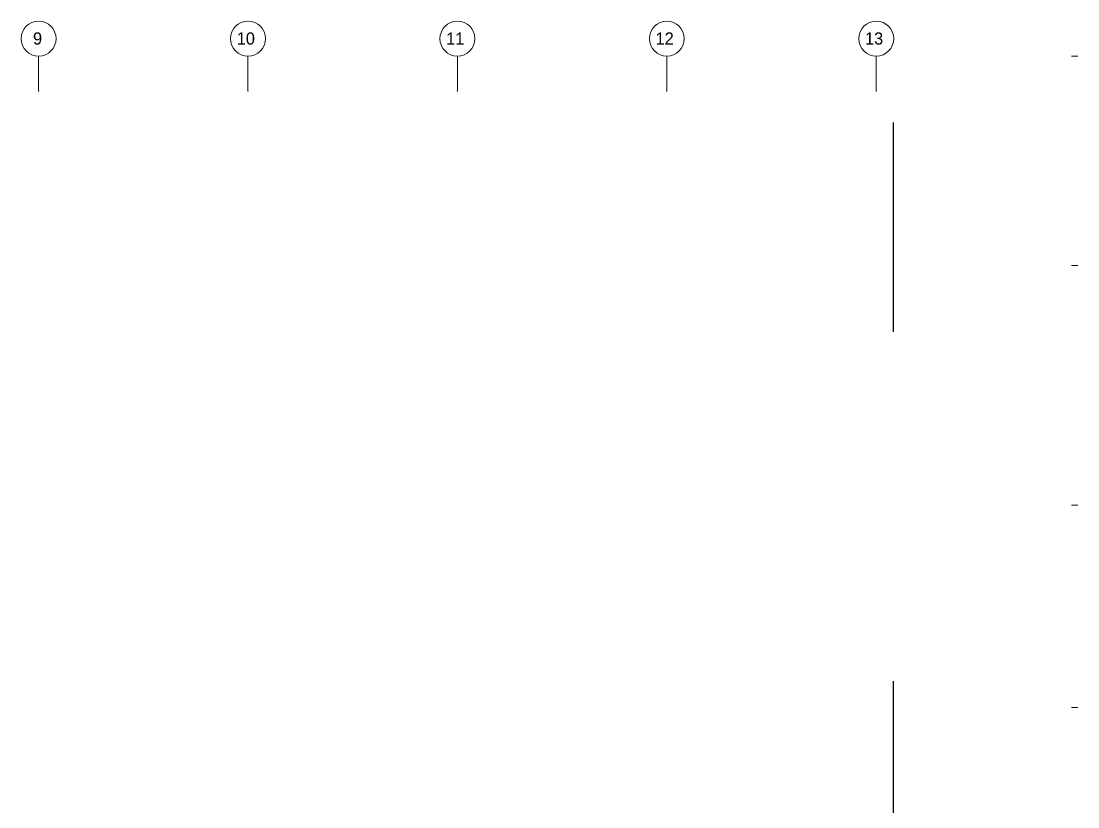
# Model space of a CAD drawing. Header units: metres. Extents: x -3.3 to 35.9, y -7 to 21.5.
# Drawn here: x 20.75 to 35.89, y 10.25 to 21.5 of the extents above; entities that cross this region are included whole.
import ezdxf

# ---------------------------------------------------------------- set-up
doc = ezdxf.new("R2010")
doc.units = ezdxf.units.M
doc.header["$MEASUREMENT"] = 0
doc.linetypes.add('Grenzlinie', pattern=[0.008, 0.003, -0.005])
doc.linetypes.add('Raster', pattern=[0.004, 0.002, -0.001, 0, -0.001])
for name, color, linetype in [('D_Schnitt D RB_1_000 Achsraster', 7, 'Continuous'), ('D_Schnitt D RB_1_310 Dachkonstruktion massiv', 7, 'Continuous'), ('D_Schnitt D RB_1_Neubau_840 Baulinien', 7, 'Continuous')]:
    doc.layers.add(name, color=color, linetype=linetype)
doc.styles.add('ERSTELLTER_STIL_1', font='')
doc.styles.get('ERSTELLTER_STIL_1').set_extended_font_data('Eurostile')

msp = doc.modelspace()

# ---------------------------------------------------------------- linework, layer by layer
at = {"layer": 'D_Schnitt D RB_1_000 Achsraster', "color": 5, "linetype": 'Raster', "lineweight": 0, "ltscale": 1000}
for p, q in [((21, 20.5), (21, 21)), ((24, 20.5), (24, 21)), ((27, 20.5), (27, 21)), ((30, 20.5), (30, 21)), ((33, 20.5), (33, 21))]:
    msp.add_line(p, q, dxfattribs=at)
at = {"layer": 'D_Schnitt D RB_1_000 Achsraster', "color": 5, "linetype": 'Continuous', "lineweight": 0, "ltscale": 1000}
for centre in [(21, 21.25), (24, 21.25), (27, 21.25), (30, 21.25), (33, 21.25)]:
    msp.add_circle(centre, 0.25, dxfattribs=at)
at = {"layer": 'D_Schnitt D RB_1_000 Achsraster', "color": 5, "linetype": 'Raster', "lineweight": 0, "ltscale": 1000}
for p in [(21, 20.5), (21, 20.5), (24, 20.5), (24, 20.5), (27, 20.5), (27, 20.5), (30, 20.5), (30, 20.5), (33, 20.5), (33, 20.5)]:
    msp.add_point(p, dxfattribs=at)
at = {"layer": 'D_Schnitt D RB_1_310 Dachkonstruktion massiv', "color": 7, "linetype": 'Continuous', "lineweight": 13, "ltscale": 1000}
for p, q in [((35.795, 21), (35.888, 21)), ((35.795, 18), (35.888, 18)), ((35.795, 14.57), (35.888, 14.57)), ((35.795, 11.67), (35.888, 11.67))]:
    msp.add_line(p, q, dxfattribs=at)
at = {"layer": 'D_Schnitt D RB_1_Neubau_840 Baulinien', "color": 1, "linetype": 'Grenzlinie', "lineweight": 25, "ltscale": 1000, "true_color": 0xfb0106}
msp.add_line((33.248, -6.95), (33.248, 21.5), dxfattribs=at)

# ---------------------------------------------------------------- texts
at = {"layer": 'D_Schnitt D RB_1_000 Achsraster', "color": 5, "linetype": 'Continuous', "lineweight": 0, "char_height": 0.175, "attachment_point": 1, "style": 'ERSTELLTER_STIL_1'}
for s, insert in [('\\A1;{\\pql;\\pt0;\\fEurostile|b0|i0|c0|p0;\\W1.000000;9}', (20.92, 21.339)), ('\\A1;{\\pql;\\pt0;\\fEurostile|b0|i0|c0|p0;\\W1.000000;10}', (23.839, 21.339)), ('\\A1;{\\pql;\\pt0;\\fEurostile|b0|i0|c0|p0;\\W1.000000;11}', (26.839, 21.338)), ('\\A1;{\\pql;\\pt0;\\fEurostile|b0|i0|c0|p0;\\W1.000000;12}', (29.839, 21.339)), ('\\A1;{\\pql;\\pt0;\\fEurostile|b0|i0|c0|p0;\\W1.000000;13}', (32.839, 21.339))]:
    msp.add_mtext(s, dxfattribs=dict(at, insert=insert))

doc.saveas('drawing.dxf')
